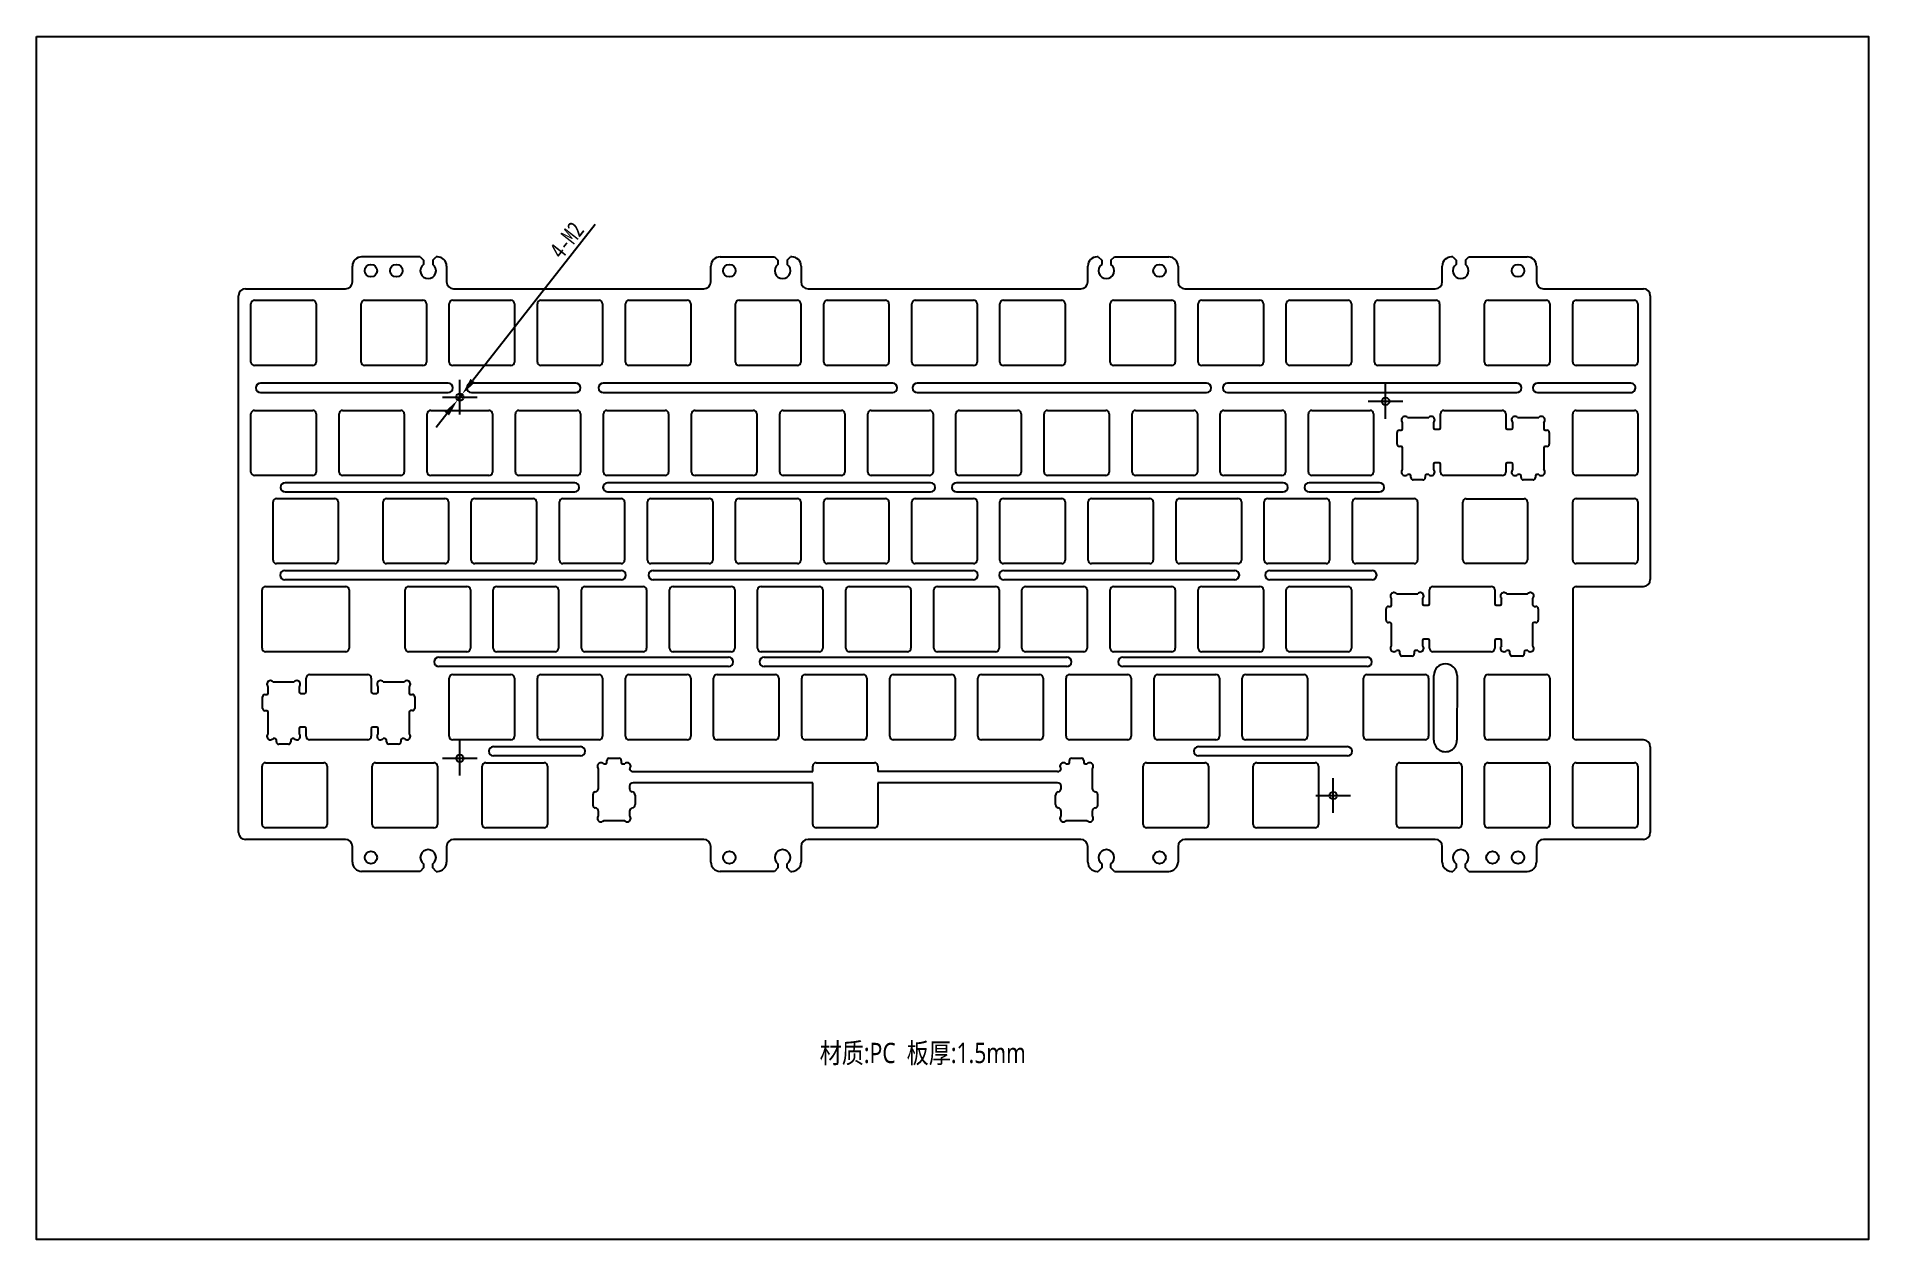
# Model space of a CAD drawing. Header units: millimetres. Extents: x 158 to 555, y 63 to 323.
import ezdxf

# ---------------------------------------------------------------- set-up
doc = ezdxf.new("R2010")
doc.units = ezdxf.units.MM
doc.header["$LTSCALE"] = 30.734
doc.header["$PDMODE"] = 3
doc.header["$PDSIZE"] = 0.3125
doc.linetypes.add('HIDDEN', pattern=[0.2, 0.1, -0.1])
doc.layers.get('0').update_dxf_attribs({"linetype": 'CONTINUOUS'})
doc.layers.get('Defpoints').update_dxf_attribs({"linetype": 'CONTINUOUS'})
doc.layers.add('DEFAULT_2', color=1, linetype='HIDDEN')
doc.styles.get("Standard").update_dxf_attribs({"font": 'txt', "width": 0.8})
doc.dimstyles.new('Annotative', dxfattribs={"dimscale": 1.5, "dimtxt": 2.5, "dimasz": 2.5, "dimexe": 1.25, "dimexo": 0.625, "dimtad": 1, "dimtxsty": 'Standard', "dimcen": 2.5, "dimazin": 2, "dimtfac": 1, "dimtmove": 0, "dimatfit": 3, "dimfxl": 1, "dimarcsym": 0})

# ---------------------------------------------------------------- blocks, each defined once
blk = doc.blocks.new('*D4')
at = {"layer": 'DEFAULT_2', "color": 0, "linetype": 'Continuous', "lineweight": -2, "transparency": 16777216}
for p, q in [((279.26, 282.24), (252.8, 248.51)), ((249.49, 244.3), (250.48, 245.56)), ((247.18, 241.35), (244.86, 238.4))]:
    blk.add_line(p, q, dxfattribs=at)
at = {"layer": 'DEFAULT_2', "color": 0, "linetype": 'Continuous', "transparency": 16777216}
for points in [[(252.3, 248.89), (253.29, 248.12), (250.48, 245.56)], [(246.69, 241.73), (247.67, 240.96), (249.49, 244.3)]]:
    blk.add_solid(points, dxfattribs=at)
at = {"layer": 'Defpoints', "color": 0, "linetype": 'Continuous', "transparency": 16777216}
for p in [(250.48, 245.56), (249.49, 244.3)]:
    blk.add_point(p, dxfattribs=at)
at = {"layer": 'DEFAULT_2', "color": 0, "linetype": 'Continuous', "transparency": 16777216, "insert": (273.07, 278.91), "char_height": 3.75, "attachment_point": 5, "rotation": 51.8863}
blk.add_mtext('4-M2', dxfattribs=at)

msp = doc.modelspace()

# ---------------------------------------------------------------- linework, layer by layer
at = {"color": 7, "linetype": 'Continuous'}
for p, q in [((226.767, 269.877), (226.767, 273.277)), ((241.392, 275.277), (228.767, 275.277)), ((241.392, 275.277), (242.142, 274.527)), ((242.142, 274.527), (242.142, 273.652)), ((244.142, 274.527), (244.892, 275.277)), ((244.142, 274.527), (244.142, 273.652)), ((245.142, 275.277), (244.892, 275.277)), ((247.142, 273.277), (247.142, 269.877)), ((304.267, 269.877), (304.267, 273.277)), ((306.267, 275.277), (318.017, 275.277)), ((318.017, 275.277), (318.767, 274.527)), ((318.767, 274.527), (318.767, 273.652)), ((320.767, 274.527), (321.517, 275.277)), ((320.767, 274.527), (320.767, 273.652)), ((321.767, 275.277), (321.517, 275.277)), ((323.767, 273.277), (323.767, 269.877)), ((385.767, 269.877), (385.767, 273.277)), ((388.017, 275.277), (387.767, 275.277)), ((388.017, 275.277), (388.767, 274.527)), ((388.767, 274.527), (388.767, 273.652)), ((390.767, 274.527), (391.517, 275.277)), ((390.767, 274.527), (390.767, 273.652)), ((391.517, 275.277), (403.267, 275.277)), ((405.267, 273.277), (405.267, 269.877)), ((462.392, 269.877), (462.392, 273.277)), ((464.642, 275.277), (464.392, 275.277)), ((464.642, 275.277), (465.392, 274.527)), ((465.392, 274.527), (465.392, 273.652)), ((467.392, 274.527), (468.142, 275.277)), ((467.392, 274.527), (467.392, 273.652)), ((468.142, 275.277), (480.767, 275.277)), ((482.767, 273.277), (482.767, 269.877)), ((202.167, 150.767), (202.167, 266.877)), ((203.667, 268.377), (225.267, 268.377)), ((205.592, 265.882), (218.191, 265.882)), ((229.404, 265.882), (242.003, 265.882)), ((248.454, 265.882), (261.053, 265.882)), ((248.642, 268.377), (302.767, 268.377)), ((267.504, 265.882), (280.103, 265.882)), ((286.554, 265.882), (299.153, 265.882)), ((310.367, 265.882), (322.966, 265.882)), ((325.267, 268.377), (384.267, 268.377)), ((329.417, 265.882), (342.016, 265.882)), ((348.467, 265.882), (361.066, 265.882)), ((367.517, 265.882), (380.116, 265.882)), ((391.329, 265.882), (403.929, 265.882)), ((406.767, 268.377), (460.892, 268.377)), ((410.379, 265.882), (422.979, 265.882)), ((429.429, 265.882), (442.029, 265.882)), ((448.479, 265.882), (461.079, 265.882)), ((472.292, 265.882), (484.891, 265.882)), ((484.267, 268.377), (505.867, 268.377)), ((491.342, 265.882), (503.942, 265.882)), ((507.367, 266.877), (507.367, 205.471)), ((204.842, 252.532), (204.842, 265.132)), ((218.941, 265.132), (218.941, 252.532)), ((228.654, 252.532), (228.654, 265.132)), ((242.753, 265.132), (242.753, 252.532)), ((247.704, 252.532), (247.704, 265.132)), ((261.803, 265.132), (261.803, 252.532)), ((266.754, 252.532), (266.754, 265.132)), ((280.853, 265.132), (280.853, 252.532)), ((285.804, 252.532), (285.804, 265.132)), ((299.903, 265.132), (299.903, 252.532)), ((309.617, 252.532), (309.617, 265.132)), ((323.716, 265.132), (323.716, 252.532)), ((328.667, 252.532), (328.667, 265.132)), ((342.766, 265.132), (342.766, 252.532)), ((347.717, 252.532), (347.717, 265.132)), ((361.816, 265.132), (361.816, 252.532)), ((366.767, 252.532), (366.767, 265.132)), ((380.866, 265.132), (380.866, 252.532)), ((390.579, 252.532), (390.579, 265.132)), ((404.679, 265.132), (404.679, 252.532)), ((409.629, 252.532), (409.629, 265.132)), ((423.729, 265.132), (423.729, 252.532)), ((428.679, 252.532), (428.679, 265.132)), ((442.779, 265.132), (442.779, 252.532)), ((447.729, 252.532), (447.729, 265.132)), ((461.829, 265.132), (461.829, 252.532)), ((471.542, 252.532), (471.542, 265.132)), ((485.641, 265.132), (485.641, 252.532)), ((490.592, 252.532), (490.592, 265.132)), ((504.692, 265.132), (504.692, 252.532)), ((218.191, 251.782), (205.592, 251.782)), ((242.003, 251.782), (229.404, 251.782)), ((261.053, 251.782), (248.454, 251.782)), ((280.103, 251.782), (267.504, 251.782)), ((299.153, 251.782), (286.554, 251.782)), ((322.966, 251.782), (310.367, 251.782)), ((342.016, 251.782), (329.417, 251.782)), ((361.066, 251.782), (348.467, 251.782)), ((380.116, 251.782), (367.517, 251.782)), ((403.929, 251.782), (391.329, 251.782)), ((422.979, 251.782), (410.379, 251.782)), ((442.029, 251.782), (429.429, 251.782)), ((461.079, 251.782), (448.479, 251.782)), ((484.891, 251.782), (472.292, 251.782)), ((503.942, 251.782), (491.342, 251.782)), ((247.487, 247.927), (206.892, 247.927)), ((206.892, 245.927), (247.487, 245.927)), ((275.071, 247.927), (252.487, 247.927)), ((252.487, 245.927), (275.071, 245.927)), ((343.571, 247.927), (280.984, 247.927)), ((280.984, 245.927), (343.571, 245.927)), ((411.453, 247.927), (348.867, 247.927)), ((348.867, 245.927), (411.453, 245.927)), ((478.514, 247.927), (415.928, 247.927)), ((415.928, 245.927), (478.514, 245.927)), ((482.985, 245.927), (503.135, 245.93)), ((503.178, 247.927), (482.989, 247.927)), ((205.592, 242.071), (218.191, 242.071)), ((224.642, 242.071), (237.241, 242.071)), ((243.692, 242.071), (256.291, 242.071)), ((262.742, 242.071), (275.341, 242.071)), ((281.792, 242.071), (294.391, 242.071)), ((300.842, 242.071), (313.441, 242.071)), ((319.892, 242.071), (332.491, 242.071)), ((338.942, 242.071), (351.541, 242.071)), ((357.992, 242.071), (370.591, 242.071)), ((377.042, 242.071), (389.641, 242.071)), ((396.092, 242.071), (408.691, 242.071)), ((415.142, 242.071), (427.741, 242.071)), ((434.192, 242.071), (446.791, 242.071)), ((462.766, 242.071), (475.366, 242.071)), ((491.342, 242.071), (503.941, 242.071)), ((204.842, 228.72), (204.842, 241.321)), ((218.941, 241.321), (218.941, 228.72)), ((223.892, 228.72), (223.892, 241.321)), ((237.991, 241.321), (237.991, 228.72)), ((242.942, 228.72), (242.942, 241.321)), ((257.041, 241.321), (257.041, 228.72)), ((261.992, 228.72), (261.992, 241.321)), ((276.091, 241.321), (276.091, 228.72)), ((281.042, 228.72), (281.042, 241.321)), ((295.141, 241.321), (295.141, 228.72)), ((300.092, 228.72), (300.092, 241.321)), ((314.191, 241.321), (314.191, 228.72)), ((319.142, 228.72), (319.142, 241.321)), ((333.241, 241.321), (333.241, 228.72)), ((338.192, 228.72), (338.192, 241.321)), ((352.291, 241.321), (352.291, 228.72)), ((357.242, 228.72), (357.242, 241.321)), ((371.341, 241.321), (371.341, 228.72)), ((376.292, 228.72), (376.292, 241.321)), ((390.391, 241.321), (390.391, 228.72)), ((395.342, 228.72), (395.342, 241.321)), ((409.441, 241.321), (409.441, 228.72)), ((414.392, 228.72), (414.392, 241.321)), ((428.491, 241.321), (428.491, 228.72)), ((433.442, 228.72), (433.442, 241.321)), ((447.541, 241.321), (447.541, 228.72)), ((453.116, 237.769), (453.516, 237.769)), ((453.816, 238.069), (453.816, 239.46)), ((454.969, 240.519), (459.364, 240.519)), ((460.516, 239.46), (460.516, 238.321)), ((460.816, 238.021), (461.716, 238.021)), ((462.016, 238.321), (462.016, 241.321)), ((476.116, 241.321), (476.116, 238.321)), ((476.416, 238.021), (477.316, 238.021)), ((477.616, 238.321), (477.616, 239.46)), ((478.769, 240.525), (483.164, 240.525)), ((484.316, 239.46), (484.316, 238.075)), ((484.616, 237.775), (485.016, 237.775)), ((490.592, 228.72), (490.592, 241.321)), ((504.691, 241.321), (504.691, 228.72)), ((452.616, 234.769), (452.616, 237.269)), ((453.516, 234.269), (453.116, 234.269)), ((453.816, 229.278), (453.816, 233.969)), ((484.316, 233.975), (484.316, 229.278)), ((485.016, 234.275), (484.616, 234.275)), ((485.516, 237.275), (485.516, 234.775)), ((460.516, 230.421), (460.516, 229.278)), ((461.716, 230.721), (460.816, 230.721)), ((462.016, 228.721), (462.016, 230.421)), ((476.116, 230.421), (476.116, 228.721)), ((477.316, 230.721), (476.416, 230.721)), ((477.616, 229.278), (477.616, 230.421)), ((218.191, 227.97), (205.592, 227.97)), ((274.819, 226.419), (212.233, 226.419)), ((237.241, 227.97), (224.642, 227.97)), ((256.291, 227.97), (243.692, 227.97)), ((275.341, 227.97), (262.742, 227.97)), ((294.391, 227.97), (281.792, 227.97)), ((351.775, 226.419), (281.941, 226.419)), ((313.441, 227.97), (300.842, 227.97)), ((332.491, 227.97), (319.892, 227.97)), ((351.541, 227.97), (338.942, 227.97)), ((427.986, 226.419), (357.373, 226.419)), ((370.591, 227.97), (357.992, 227.97)), ((389.641, 227.97), (377.042, 227.97)), ((408.691, 227.97), (396.092, 227.97)), ((427.741, 227.97), (415.142, 227.97)), ((448.805, 226.419), (433.6, 226.419)), ((446.791, 227.97), (434.192, 227.97)), ((455.316, 228.219), (454.969, 228.219)), ((455.616, 227.519), (455.616, 227.919)), ((458.216, 227.019), (456.116, 227.019)), ((458.716, 227.919), (458.716, 227.519)), ((459.364, 228.219), (459.016, 228.219)), ((475.366, 227.971), (462.766, 227.971)), ((479.116, 228.225), (478.769, 228.225)), ((479.416, 227.525), (479.416, 227.925)), ((482.016, 227.025), (479.916, 227.025)), ((482.516, 227.925), (482.516, 227.525)), ((483.164, 228.225), (482.816, 228.225)), ((503.941, 227.97), (491.342, 227.97)), ((209.604, 209.67), (209.604, 222.271)), ((210.354, 223.021), (222.954, 223.021)), ((212.233, 224.419), (274.819, 224.419)), ((223.704, 222.271), (223.704, 209.67)), ((233.417, 209.67), (233.417, 222.271)), ((234.167, 223.021), (246.766, 223.021)), ((247.516, 222.271), (247.516, 209.67)), ((252.467, 209.67), (252.467, 222.271)), ((253.217, 223.021), (265.816, 223.021)), ((266.566, 222.271), (266.566, 209.67)), ((271.517, 209.67), (271.517, 222.271)), ((272.267, 223.021), (284.866, 223.021)), ((281.941, 224.419), (351.775, 224.419)), ((285.616, 222.271), (285.616, 209.67)), ((290.567, 209.67), (290.567, 222.271)), ((291.317, 223.021), (303.916, 223.021)), ((304.666, 222.271), (304.666, 209.67)), ((309.617, 209.67), (309.617, 222.271)), ((310.367, 223.021), (322.966, 223.021)), ((323.716, 222.271), (323.716, 209.67)), ((328.667, 209.67), (328.667, 222.271)), ((329.417, 223.021), (342.016, 223.021)), ((342.766, 222.271), (342.766, 209.67)), ((347.717, 209.67), (347.717, 222.271)), ((348.467, 223.021), (361.066, 223.021)), ((357.373, 224.419), (427.986, 224.419)), ((361.816, 222.271), (361.816, 209.67)), ((366.767, 209.67), (366.767, 222.271)), ((367.517, 223.021), (380.116, 223.021)), ((380.866, 222.271), (380.866, 209.67)), ((385.817, 209.67), (385.817, 222.271)), ((386.567, 223.021), (399.166, 223.021)), ((399.916, 222.271), (399.916, 209.67)), ((404.867, 209.67), (404.867, 222.271)), ((405.617, 223.021), (418.216, 223.021)), ((418.966, 222.271), (418.966, 209.67)), ((423.917, 209.67), (423.917, 222.271)), ((424.667, 223.021), (437.266, 223.021)), ((433.6, 224.419), (448.805, 224.419)), ((438.016, 222.271), (438.016, 209.67)), ((442.967, 209.67), (442.967, 222.271)), ((443.717, 223.021), (456.316, 223.021)), ((457.066, 222.271), (457.066, 209.67)), ((466.829, 209.72), (466.829, 222.221)), ((467.579, 222.971), (480.079, 222.971)), ((480.829, 222.221), (480.829, 209.72)), ((490.592, 209.67), (490.592, 222.271)), ((491.342, 223.021), (503.941, 223.021)), ((504.691, 222.271), (504.691, 209.67)), ((222.954, 208.92), (210.354, 208.92)), ((212.128, 207.436), (284.886, 207.436)), ((246.766, 208.92), (234.167, 208.92)), ((265.816, 208.92), (253.217, 208.92)), ((284.866, 208.92), (272.267, 208.92)), ((303.916, 208.92), (291.317, 208.92)), ((291.798, 207.436), (361.009, 207.436)), ((322.966, 208.92), (310.367, 208.92)), ((342.016, 208.92), (329.417, 208.92)), ((361.066, 208.92), (348.467, 208.92)), ((380.116, 208.92), (367.517, 208.92)), ((367.573, 207.436), (417.519, 207.436)), ((399.166, 208.92), (386.567, 208.92)), ((418.216, 208.92), (405.617, 208.92)), ((437.266, 208.92), (424.667, 208.92)), ((425.099, 207.436), (447.214, 207.436)), ((456.316, 208.92), (443.717, 208.92)), ((480.079, 208.97), (467.579, 208.97)), ((503.941, 208.92), (491.342, 208.92)), ((207.223, 190.62), (207.223, 203.221)), ((207.973, 203.971), (225.335, 203.971)), ((284.886, 205.436), (212.128, 205.436)), ((226.085, 203.221), (226.085, 190.62)), ((238.179, 190.62), (238.179, 203.221)), ((238.929, 203.971), (251.528, 203.971)), ((252.278, 203.221), (252.278, 190.62)), ((257.229, 190.62), (257.229, 203.221)), ((257.979, 203.971), (270.578, 203.971)), ((271.328, 203.221), (271.328, 190.62)), ((276.279, 190.62), (276.279, 203.221)), ((277.029, 203.971), (289.628, 203.971)), ((290.378, 203.221), (290.378, 190.62)), ((361.009, 205.436), (291.798, 205.436)), ((295.329, 190.62), (295.329, 203.221)), ((296.079, 203.971), (308.678, 203.971)), ((309.428, 203.221), (309.428, 190.62)), ((314.379, 190.62), (314.379, 203.221)), ((315.129, 203.971), (327.728, 203.971)), ((328.478, 203.221), (328.478, 190.62)), ((333.429, 190.62), (333.429, 203.221)), ((334.179, 203.971), (346.778, 203.971)), ((347.528, 203.221), (347.528, 190.62)), ((352.479, 190.62), (352.479, 203.221)), ((353.229, 203.971), (365.828, 203.971)), ((366.578, 203.221), (366.578, 190.62)), ((417.519, 205.436), (367.573, 205.436)), ((371.529, 190.62), (371.529, 203.221)), ((372.279, 203.971), (384.878, 203.971)), ((385.628, 203.221), (385.628, 190.62)), ((390.579, 190.62), (390.579, 203.221)), ((391.329, 203.971), (403.928, 203.971)), ((404.678, 203.221), (404.678, 190.62)), ((409.629, 190.62), (409.629, 203.221)), ((410.379, 203.971), (422.978, 203.971)), ((423.728, 203.221), (423.728, 190.62)), ((447.214, 205.436), (425.099, 205.436)), ((428.679, 190.62), (428.679, 203.221)), ((429.429, 203.971), (442.028, 203.971)), ((442.778, 203.221), (442.778, 190.62)), ((452.586, 202.419), (456.981, 202.419)), ((459.633, 200.221), (459.633, 203.221)), ((460.383, 203.971), (472.983, 203.971)), ((473.733, 203.221), (473.733, 200.221)), ((476.386, 202.425), (480.781, 202.425)), ((490.592, 203.221), (490.592, 171.57)), ((491.342, 203.971), (505.867, 203.971)), ((450.233, 196.669), (450.233, 199.169)), ((450.733, 199.669), (451.133, 199.669)), ((451.433, 199.969), (451.433, 201.36)), ((458.133, 201.36), (458.133, 200.221)), ((458.433, 199.921), (459.333, 199.921)), ((474.033, 199.921), (474.933, 199.921)), ((475.233, 200.221), (475.233, 201.36)), ((481.933, 201.36), (481.933, 199.975)), ((482.233, 199.675), (482.633, 199.675)), ((483.133, 199.175), (483.133, 196.675)), ((451.133, 196.169), (450.733, 196.169)), ((451.433, 191.178), (451.433, 195.869)), ((481.933, 195.875), (481.933, 191.178)), ((482.633, 196.175), (482.233, 196.175)), ((452.933, 190.119), (452.586, 190.119)), ((456.981, 190.119), (456.633, 190.119)), ((458.133, 192.321), (458.133, 191.178)), ((459.333, 192.621), (458.433, 192.621)), ((459.633, 190.621), (459.633, 192.321)), ((473.733, 192.321), (473.733, 190.621)), ((474.933, 192.621), (474.033, 192.621)), ((475.233, 191.178), (475.233, 192.321)), ((476.733, 190.125), (476.386, 190.125)), ((480.781, 190.125), (480.433, 190.125)), ((225.335, 189.87), (207.973, 189.87)), ((251.528, 189.87), (238.929, 189.87)), ((245.467, 188.669), (308.084, 188.669)), ((308.084, 186.669), (245.467, 186.669)), ((270.578, 189.87), (257.979, 189.87)), ((289.628, 189.87), (277.029, 189.87)), ((308.678, 189.87), (296.079, 189.87)), ((327.728, 189.87), (315.129, 189.87)), ((315.762, 188.669), (381.215, 188.669)), ((381.215, 186.669), (315.762, 186.669)), ((346.778, 189.87), (334.179, 189.87)), ((365.828, 189.87), (353.229, 189.87)), ((384.878, 189.87), (372.279, 189.87)), ((403.928, 189.87), (391.329, 189.87)), ((393.295, 188.669), (446.16, 188.669)), ((446.16, 186.669), (393.295, 186.669)), ((422.978, 189.87), (410.379, 189.87)), ((442.028, 189.87), (429.429, 189.87)), ((453.233, 189.419), (453.233, 189.819)), ((455.833, 188.919), (453.733, 188.919)), ((456.333, 189.819), (456.333, 189.419)), ((472.983, 189.871), (460.383, 189.871)), ((477.033, 189.425), (477.033, 189.825)), ((479.633, 188.925), (477.533, 188.925)), ((480.133, 189.825), (480.133, 189.425)), ((208.547, 180.919), (208.547, 182.31)), ((209.7, 183.369), (214.095, 183.369)), ((215.247, 182.31), (215.247, 181.17)), ((216.747, 181.17), (216.747, 184.17)), ((217.497, 184.92), (230.097, 184.92)), ((230.847, 184.17), (230.847, 181.17)), ((232.347, 181.17), (232.347, 182.31)), ((233.5, 183.375), (237.895, 183.375)), ((239.047, 182.31), (239.047, 180.925)), ((247.704, 171.57), (247.704, 184.171)), ((248.454, 184.921), (261.053, 184.921)), ((261.803, 184.171), (261.803, 171.57)), ((266.754, 171.57), (266.754, 184.171)), ((267.504, 184.921), (280.103, 184.921)), ((280.853, 184.171), (280.853, 171.57)), ((285.804, 171.57), (285.804, 184.171)), ((286.554, 184.921), (299.153, 184.921)), ((299.903, 184.171), (299.903, 171.57)), ((304.854, 171.57), (304.854, 184.171)), ((305.604, 184.921), (318.203, 184.921)), ((318.953, 184.171), (318.953, 171.57)), ((323.904, 171.57), (323.904, 184.171)), ((324.654, 184.921), (337.253, 184.921)), ((338.003, 184.171), (338.003, 171.57)), ((342.954, 171.57), (342.954, 184.171)), ((343.704, 184.921), (356.303, 184.921)), ((357.053, 184.171), (357.053, 171.57)), ((362.004, 171.57), (362.004, 184.171)), ((362.754, 184.921), (375.353, 184.921)), ((376.103, 184.171), (376.103, 171.57)), ((381.054, 171.57), (381.054, 184.171)), ((381.804, 184.921), (394.403, 184.921)), ((395.153, 184.171), (395.153, 171.57)), ((400.104, 171.57), (400.104, 184.171)), ((400.854, 184.921), (413.453, 184.921)), ((414.203, 184.171), (414.203, 171.57)), ((419.154, 171.57), (419.154, 184.171)), ((419.904, 184.921), (432.503, 184.921)), ((433.253, 184.171), (433.253, 171.57)), ((445.348, 171.57), (445.348, 184.171)), ((446.098, 184.921), (458.697, 184.921)), ((459.447, 184.171), (459.447, 171.57)), ((460.577, 170.736), (460.58, 184.736)), ((465.58, 184.736), (465.577, 170.736)), ((471.542, 171.57), (471.542, 184.171)), ((472.292, 184.921), (484.891, 184.921)), ((485.641, 184.171), (485.641, 171.57)), ((207.347, 177.619), (207.347, 180.119)), ((207.847, 180.619), (208.247, 180.619)), ((215.547, 180.87), (216.447, 180.87)), ((231.147, 180.87), (232.047, 180.87)), ((239.347, 180.625), (239.747, 180.625)), ((240.247, 180.125), (240.247, 177.625)), ((208.247, 177.119), (207.847, 177.119)), ((208.547, 172.128), (208.547, 176.819)), ((239.047, 176.825), (239.047, 172.128)), ((239.747, 177.125), (239.347, 177.125)), ((210.047, 171.069), (209.7, 171.069)), ((210.347, 170.369), (210.347, 170.769)), ((213.447, 170.769), (213.447, 170.369)), ((214.095, 171.069), (213.747, 171.069)), ((215.247, 173.27), (215.247, 172.128)), ((216.447, 173.57), (215.547, 173.57)), ((216.747, 171.57), (216.747, 173.27)), ((230.097, 170.82), (217.497, 170.82)), ((230.847, 173.27), (230.847, 171.57)), ((232.047, 173.57), (231.147, 173.57)), ((232.347, 172.128), (232.347, 173.27)), ((233.847, 171.075), (233.5, 171.075)), ((234.147, 170.375), (234.147, 170.775)), ((237.247, 170.775), (237.247, 170.375)), ((237.895, 171.075), (237.547, 171.075)), ((261.053, 170.82), (248.454, 170.82)), ((280.103, 170.82), (267.504, 170.82)), ((299.153, 170.82), (286.554, 170.82)), ((318.203, 170.82), (305.604, 170.82)), ((337.253, 170.82), (324.654, 170.82)), ((356.303, 170.82), (343.704, 170.82)), ((375.353, 170.82), (362.754, 170.82)), ((394.403, 170.82), (381.804, 170.82)), ((413.453, 170.82), (400.854, 170.82)), ((432.503, 170.82), (419.904, 170.82)), ((458.697, 170.82), (446.098, 170.82)), ((484.891, 170.82), (472.292, 170.82)), ((505.867, 170.82), (491.342, 170.82)), ((212.947, 169.869), (210.847, 169.869)), ((236.747, 169.875), (234.647, 169.875)), ((257.237, 169.335), (276.089, 169.335)), ((276.089, 167.335), (257.237, 167.335)), ((282.283, 166.821), (284.383, 166.821)), ((382.283, 166.821), (384.383, 166.821)), ((409.675, 169.335), (441.901, 169.335)), ((441.901, 167.335), (409.675, 167.335)), ((507.367, 169.32), (507.367, 150.767)), ((207.223, 152.52), (207.223, 165.121)), ((207.973, 165.871), (220.572, 165.871)), ((221.322, 165.121), (221.322, 152.52)), ((231.034, 152.52), (231.034, 165.121)), ((231.784, 165.871), (244.385, 165.871)), ((245.135, 165.121), (245.135, 152.52)), ((254.848, 152.52), (254.848, 165.121)), ((255.598, 165.871), (268.197, 165.871)), ((268.947, 165.121), (268.947, 152.52)), ((279.983, 160.32), (279.983, 164.562)), ((281.136, 165.621), (281.483, 165.621)), ((281.783, 165.921), (281.783, 166.321)), ((284.883, 166.321), (284.883, 165.921)), ((285.183, 165.621), (285.531, 165.621)), ((287.433, 163.935), (326.283, 163.935)), ((326.283, 163.935), (326.283, 165.121)), ((327.033, 165.871), (339.633, 165.871)), ((340.383, 165.121), (340.383, 163.935)), ((379.233, 163.935), (340.383, 163.935)), ((381.136, 165.621), (381.483, 165.621)), ((381.783, 165.921), (381.783, 166.321)), ((384.883, 166.321), (384.883, 165.921)), ((385.183, 165.621), (385.531, 165.621)), ((386.683, 164.562), (386.683, 160.32)), ((397.723, 152.52), (397.723, 165.121)), ((398.473, 165.871), (411.072, 165.871)), ((411.822, 165.121), (411.822, 152.52)), ((421.534, 152.52), (421.534, 165.121)), ((422.284, 165.871), (434.885, 165.871)), ((435.635, 165.121), (435.635, 152.52)), ((452.492, 152.52), (452.492, 165.121)), ((453.242, 165.871), (465.841, 165.871)), ((466.591, 165.121), (466.591, 152.52)), ((471.542, 152.52), (471.542, 165.121)), ((472.292, 165.871), (484.891, 165.871)), ((485.641, 165.121), (485.641, 152.52)), ((490.592, 152.52), (490.592, 165.121)), ((491.342, 165.871), (503.941, 165.871)), ((504.691, 165.121), (504.691, 152.52)), ((278.783, 156.571), (278.783, 159.071)), ((286.683, 160.775), (286.683, 160.29)), ((326.283, 161.524), (287.433, 161.525)), ((287.883, 158.821), (287.883, 156.821)), ((326.283, 152.521), (326.283, 161.524)), ((379.233, 161.524), (340.383, 161.524)), ((340.383, 161.524), (340.383, 152.521)), ((378.783, 156.821), (378.783, 158.821)), ((379.983, 160.29), (379.983, 160.774)), ((387.883, 159.071), (387.883, 156.571)), ((279.983, 154.38), (279.983, 155.322)), ((286.683, 155.351), (286.683, 154.38)), ((379.983, 154.38), (379.983, 155.351)), ((386.683, 155.322), (386.683, 154.38)), ((220.572, 151.77), (207.973, 151.77)), ((244.385, 151.77), (231.784, 151.77)), ((268.197, 151.77), (255.598, 151.77)), ((285.531, 153.321), (281.136, 153.321)), ((339.633, 151.771), (327.033, 151.771)), ((385.531, 153.321), (381.136, 153.321)), ((411.072, 151.77), (398.473, 151.77)), ((434.885, 151.77), (422.284, 151.77)), ((465.841, 151.77), (453.242, 151.77)), ((484.891, 151.77), (472.292, 151.77)), ((503.941, 151.77), (491.342, 151.77)), ((225.267, 149.267), (203.667, 149.267)), ((226.767, 144.367), (226.767, 147.767)), ((247.142, 147.767), (247.142, 144.367)), ((302.767, 149.267), (248.642, 149.267)), ((304.267, 144.367), (304.267, 147.767)), ((323.767, 147.767), (323.767, 144.367)), ((384.267, 149.267), (325.267, 149.267)), ((385.767, 144.367), (385.767, 147.767)), ((405.267, 147.767), (405.267, 144.367)), ((460.892, 149.267), (406.767, 149.267)), ((462.392, 144.367), (462.392, 147.767)), ((482.767, 147.767), (482.767, 144.367)), ((505.867, 149.267), (484.267, 149.267)), ((242.142, 143.117), (241.392, 142.367)), ((242.142, 143.993), (242.142, 143.117)), ((244.142, 143.117), (244.142, 143.993)), ((244.892, 142.367), (244.142, 143.117)), ((318.767, 143.117), (318.017, 142.367)), ((318.767, 143.993), (318.767, 143.117)), ((320.767, 143.117), (320.767, 143.993)), ((321.517, 142.367), (320.767, 143.117)), ((388.767, 143.117), (388.017, 142.367)), ((388.767, 143.993), (388.767, 143.117)), ((390.767, 143.117), (390.767, 143.993)), ((391.517, 142.367), (390.767, 143.117)), ((465.392, 143.117), (464.642, 142.367)), ((465.392, 143.993), (465.392, 143.117)), ((467.392, 143.117), (467.392, 143.993)), ((468.142, 142.367), (467.392, 143.117)), ((241.392, 142.367), (228.767, 142.367)), ((244.892, 142.367), (245.142, 142.367)), ((318.017, 142.367), (306.267, 142.367)), ((321.517, 142.367), (321.767, 142.367)), ((387.767, 142.367), (388.017, 142.367)), ((391.517, 142.367), (403.267, 142.367)), ((464.392, 142.367), (464.642, 142.367)), ((468.142, 142.367), (480.767, 142.367))]:
    msp.add_line(p, q, dxfattribs=at)
msp.add_lwpolyline([(158.497, 322.91), (554.514, 322.91), (554.514, 62.766), (158.497, 62.766)], close=True)
for centre, radius in [((230.767, 272.277), 1.35), ((236.267, 272.277), 1.35), ((308.267, 272.277), 1.35), ((401.267, 272.277), 1.35), ((478.767, 272.277), 1.35), ((249.987, 244.927), 0.8), ((450.141, 244.027), 0.8), ((249.987, 166.822), 0.8), ((438.82, 158.792), 0.8), ((230.767, 145.367), 1.35), ((308.267, 145.367), 1.35), ((401.267, 145.367), 1.35), ((473.267, 145.367), 1.35), ((478.767, 145.367), 1.35)]:
    msp.add_circle(centre, radius, dxfattribs=at)
for centre, radius, start, end in [((228.767, 273.277), 2, 90, 180), ((243.142, 272.277), 1.7, 126.03188, 53.96812), ((245.142, 273.277), 2, 0, 90), ((306.267, 273.277), 2, 90, 180), ((319.767, 272.277), 1.7, 126.03188, 53.96812), ((321.767, 273.277), 2, 0, 90), ((387.767, 273.277), 2, 90, 180), ((389.767, 272.277), 1.7, 126.03188, 53.96812), ((403.267, 273.277), 2, 0, 90), ((464.392, 273.277), 2, 90, 180), ((466.392, 272.277), 1.7, 126.03188, 53.96812), ((480.767, 273.277), 2, 0, 90), ((225.267, 269.877), 1.5, 270, 360), ((248.642, 269.877), 1.5, 180, 270), ((302.767, 269.877), 1.5, 270, 360), ((325.267, 269.877), 1.5, 180, 270), ((384.267, 269.877), 1.5, 270, 360), ((406.767, 269.877), 1.5, 180, 270), ((460.892, 269.877), 1.5, 270, 360), ((484.267, 269.877), 1.5, 180, 270), ((203.667, 266.877), 1.5, 90, 180), ((205.592, 265.132), 0.75, 90, 180), ((218.191, 265.132), 0.75, 0, 90), ((229.404, 265.132), 0.75, 90, 180), ((242.003, 265.132), 0.75, 0, 90), ((248.454, 265.132), 0.75, 90, 180), ((261.053, 265.132), 0.75, 0, 90), ((267.504, 265.132), 0.75, 90, 180), ((280.103, 265.132), 0.75, 0, 90), ((286.554, 265.132), 0.75, 90, 180), ((299.153, 265.132), 0.75, 0, 90), ((310.367, 265.132), 0.75, 90, 180), ((322.966, 265.132), 0.75, 0, 90), ((329.417, 265.132), 0.75, 90, 180), ((342.016, 265.132), 0.75, 0, 90), ((348.467, 265.132), 0.75, 90, 180), ((361.066, 265.132), 0.75, 0, 90), ((367.517, 265.132), 0.75, 90, 180), ((380.116, 265.132), 0.75, 0, 90), ((391.329, 265.132), 0.75, 90, 180), ((403.929, 265.132), 0.75, 0, 90), ((410.379, 265.132), 0.75, 90, 180), ((422.979, 265.132), 0.75, 0, 90), ((429.429, 265.132), 0.75, 90, 180), ((442.029, 265.132), 0.75, 0, 90), ((448.479, 265.132), 0.75, 90, 180), ((461.079, 265.132), 0.75, 0, 90), ((472.292, 265.132), 0.75, 90, 180), ((484.891, 265.132), 0.75, 0, 90), ((491.342, 265.132), 0.75, 90, 180), ((503.942, 265.132), 0.75, 0, 90), ((505.867, 266.877), 1.5, 0, 90), ((205.592, 252.532), 0.75, 180, 270), ((218.191, 252.532), 0.75, 270, 360), ((229.404, 252.532), 0.75, 180, 270), ((242.003, 252.532), 0.75, 270, 360), ((248.454, 252.532), 0.75, 180, 270), ((261.053, 252.532), 0.75, 270, 360), ((267.504, 252.532), 0.75, 180, 270), ((280.103, 252.532), 0.75, 270, 360), ((286.554, 252.532), 0.75, 180, 270), ((299.153, 252.532), 0.75, 270, 360), ((310.367, 252.532), 0.75, 180, 270), ((322.966, 252.532), 0.75, 270, 360), ((329.417, 252.532), 0.75, 180, 270), ((342.016, 252.532), 0.75, 270, 360), ((348.467, 252.532), 0.75, 180, 270), ((361.066, 252.532), 0.75, 270, 360), ((367.517, 252.532), 0.75, 180, 270), ((380.116, 252.532), 0.75, 270, 360), ((391.329, 252.532), 0.75, 180, 270), ((403.929, 252.532), 0.75, 270, 360), ((410.379, 252.532), 0.75, 180, 270), ((422.979, 252.532), 0.75, 270, 360), ((429.429, 252.532), 0.75, 180, 270), ((442.029, 252.532), 0.75, 270, 360), ((448.479, 252.532), 0.75, 180, 270), ((461.079, 252.532), 0.75, 270, 360), ((472.292, 252.532), 0.75, 180, 270), ((484.891, 252.532), 0.75, 270, 360), ((491.342, 252.532), 0.75, 180, 270), ((503.942, 252.532), 0.75, 270, 360), ((206.892, 246.927), 1, 90, 270), ((247.487, 246.927), 1, 270, 90), ((252.487, 246.927), 1, 90, 270), ((275.071, 246.927), 1, 270, 90), ((280.984, 246.927), 1, 90, 270), ((343.571, 246.927), 1, 270, 90), ((348.867, 246.927), 1, 90, 270), ((411.453, 246.927), 1, 270, 90), ((415.928, 246.927), 1, 90, 270), ((478.514, 246.927), 1, 270, 90), ((482.989, 246.927), 1, 89.99046, 269.78751), ((503.169, 246.929), 0.998, 268.07427, 89.48402), ((205.592, 241.321), 0.75, 90, 180), ((218.191, 241.321), 0.75, 0, 90), ((224.642, 241.321), 0.75, 90, 180), ((237.241, 241.321), 0.75, 0, 90), ((243.692, 241.321), 0.75, 90, 180), ((256.291, 241.321), 0.75, 0, 90), ((262.742, 241.321), 0.75, 90, 180), ((275.341, 241.321), 0.75, 0, 90), ((281.792, 241.321), 0.75, 90, 180), ((294.391, 241.321), 0.75, 0, 90), ((300.842, 241.321), 0.75, 90, 180), ((313.441, 241.321), 0.75, 0, 90), ((319.892, 241.321), 0.75, 90, 180), ((332.491, 241.321), 0.75, 0, 90), ((338.942, 241.321), 0.75, 90, 180), ((351.541, 241.321), 0.75, 0, 90), ((357.992, 241.321), 0.75, 90, 180), ((370.591, 241.321), 0.75, 0, 90), ((377.042, 241.321), 0.75, 90, 180), ((389.641, 241.321), 0.75, 0, 90), ((396.092, 241.321), 0.75, 90, 180), ((408.691, 241.321), 0.75, 0, 90), ((415.142, 241.321), 0.75, 90, 180), ((427.741, 241.321), 0.75, 0, 90), ((434.192, 241.321), 0.75, 90, 180), ((446.791, 241.321), 0.75, 0, 90), ((462.766, 241.321), 0.75, 90, 180), ((475.366, 241.321), 0.75, 0, 90), ((491.342, 241.321), 0.75, 90, 180), ((503.941, 241.321), 0.75, 0, 90), ((453.116, 237.269), 0.5, 90, 180), ((453.516, 238.069), 0.3, 270, 360), ((454.316, 240.019), 0.75, 42.31866, 228.18969), ((454.97, 241.519), 1, 264.30252, 269.88301), ((459.363, 241.519), 1, 270.05885, 275.69748), ((460.016, 240.019), 0.75, 311.81031, 137.68134), ((460.816, 238.321), 0.3, 180, 270), ((461.716, 238.321), 0.3, 270, 360), ((476.416, 238.321), 0.3, 180, 270), ((477.316, 238.321), 0.3, 270, 360), ((478.116, 240.019), 0.75, 42.98504, 228.18969), ((478.77, 241.525), 1, 263.96212, 269.88265), ((483.163, 241.525), 1, 270.05885, 276.03788), ((483.816, 240.019), 0.75, 311.81031, 137.01496), ((484.616, 238.075), 0.3, 180, 270), ((485.016, 237.275), 0.5, 0, 90), ((453.116, 234.769), 0.5, 180, 270), ((453.516, 233.969), 0.3, 0, 90), ((484.616, 233.975), 0.3, 90, 180), ((485.016, 234.775), 0.5, 270, 360), ((460.816, 230.421), 0.3, 90, 180), ((461.716, 230.421), 0.3, 0, 90), ((476.416, 230.421), 0.3, 90, 180), ((477.316, 230.421), 0.3, 0, 90), ((205.592, 228.72), 0.75, 180, 270), ((212.233, 225.419), 1, 90, 270), ((218.191, 228.72), 0.75, 270, 360), ((224.642, 228.72), 0.75, 180, 270), ((237.241, 228.72), 0.75, 270, 360), ((243.692, 228.72), 0.75, 180, 270), ((256.291, 228.72), 0.75, 270, 360), ((262.742, 228.72), 0.75, 180, 270), ((274.819, 225.419), 1, 270, 90), ((275.341, 228.72), 0.75, 270, 360), ((281.941, 225.419), 1, 90, 270), ((281.792, 228.72), 0.75, 180, 270), ((294.391, 228.72), 0.75, 270, 360), ((300.842, 228.72), 0.75, 180, 270), ((313.441, 228.72), 0.75, 270, 360), ((319.892, 228.72), 0.75, 180, 270), ((332.491, 228.72), 0.75, 270, 360), ((338.942, 228.72), 0.75, 180, 270), ((351.541, 228.72), 0.75, 270, 360), ((351.775, 225.419), 1, 270, 90), ((357.373, 225.419), 1, 90, 270), ((357.992, 228.72), 0.75, 180, 270), ((370.591, 228.72), 0.75, 270, 360), ((377.042, 228.72), 0.75, 180, 270), ((389.641, 228.72), 0.75, 270, 360), ((396.092, 228.72), 0.75, 180, 270), ((408.691, 228.72), 0.75, 270, 360), ((415.142, 228.72), 0.75, 180, 270), ((427.741, 228.72), 0.75, 270, 360), ((427.986, 225.419), 1, 270, 90), ((433.6, 225.419), 1, 90, 270), ((434.192, 228.72), 0.75, 180, 270), ((446.791, 228.72), 0.75, 270, 360), ((448.805, 225.419), 1, 270, 90), ((454.316, 228.719), 0.75, 131.81031, 317.68134), ((454.97, 227.219), 1, 90.05885, 95.69748), ((455.316, 227.919), 0.3, 0, 90), ((456.116, 227.519), 0.5, 180, 270), ((458.216, 227.519), 0.5, 270, 360), ((459.016, 227.919), 0.3, 90, 180), ((459.363, 227.219), 1, 84.30252, 89.88301), ((460.016, 228.719), 0.75, 222.31866, 48.18969), ((462.766, 228.721), 0.75, 180, 270), ((475.366, 228.721), 0.75, 270, 360), ((478.116, 228.719), 0.75, 131.81031, 318.33535), ((478.77, 227.225), 1, 90.05885, 95.36778), ((479.116, 227.925), 0.3, 0, 90), ((479.916, 227.525), 0.5, 180, 270), ((482.016, 227.525), 0.5, 270, 360), ((482.816, 227.925), 0.3, 90, 180), ((483.163, 227.225), 1, 84.63222, 89.8834), ((483.816, 228.719), 0.75, 221.66465, 48.18969), ((491.342, 228.72), 0.75, 180, 270), ((503.941, 228.72), 0.75, 270, 360), ((210.354, 222.271), 0.75, 90, 180), ((222.954, 222.271), 0.75, 0, 90), ((234.167, 222.271), 0.75, 90, 180), ((246.766, 222.271), 0.75, 0, 90), ((253.217, 222.271), 0.75, 90, 180), ((265.816, 222.271), 0.75, 0, 90), ((272.267, 222.271), 0.75, 90, 180), ((284.866, 222.271), 0.75, 0, 90), ((291.317, 222.271), 0.75, 90, 180), ((303.916, 222.271), 0.75, 0, 90), ((310.367, 222.271), 0.75, 90, 180), ((322.966, 222.271), 0.75, 0, 90), ((329.417, 222.271), 0.75, 90, 180), ((342.016, 222.271), 0.75, 0, 90), ((348.467, 222.271), 0.75, 90, 180), ((361.066, 222.271), 0.75, 0, 90), ((367.517, 222.271), 0.75, 90, 180), ((380.116, 222.271), 0.75, 0, 90), ((386.567, 222.271), 0.75, 90, 180), ((399.166, 222.271), 0.75, 0, 90), ((405.617, 222.271), 0.75, 90, 180), ((418.216, 222.271), 0.75, 0, 90), ((424.667, 222.271), 0.75, 90, 180), ((437.266, 222.271), 0.75, 0, 90), ((443.717, 222.271), 0.75, 90, 180), ((456.316, 222.271), 0.75, 0, 90), ((467.579, 222.221), 0.75, 90, 180), ((480.079, 222.221), 0.75, 0, 90), ((491.342, 222.271), 0.75, 90, 180), ((503.941, 222.271), 0.75, 0, 90), ((210.354, 209.67), 0.75, 180, 270), ((212.128, 206.436), 1, 90, 270), ((222.954, 209.67), 0.75, 270, 360), ((234.167, 209.67), 0.75, 180, 270), ((246.766, 209.67), 0.75, 270, 360), ((253.217, 209.67), 0.75, 180, 270), ((265.816, 209.67), 0.75, 270, 360), ((272.267, 209.67), 0.75, 180, 270), ((284.866, 209.67), 0.75, 270, 360), ((284.886, 206.436), 1, 270, 90), ((291.317, 209.67), 0.75, 180, 270), ((291.798, 206.436), 1, 90, 270), ((303.916, 209.67), 0.75, 270, 360), ((310.367, 209.67), 0.75, 180, 270), ((322.966, 209.67), 0.75, 270, 360), ((329.417, 209.67), 0.75, 180, 270), ((342.016, 209.67), 0.75, 270, 360), ((348.467, 209.67), 0.75, 180, 270), ((361.009, 206.436), 1, 270, 90), ((361.066, 209.67), 0.75, 270, 360), ((367.573, 206.436), 1, 90, 270), ((367.517, 209.67), 0.75, 180, 270), ((380.116, 209.67), 0.75, 270, 360), ((386.567, 209.67), 0.75, 180, 270), ((399.166, 209.67), 0.75, 270, 360), ((405.617, 209.67), 0.75, 180, 270), ((417.519, 206.436), 1, 270, 90), ((418.216, 209.67), 0.75, 270, 360), ((424.667, 209.67), 0.75, 180, 270), ((425.099, 206.436), 1, 90, 270), ((437.266, 209.67), 0.75, 270, 360), ((443.717, 209.67), 0.75, 180, 270), ((447.214, 206.436), 1, 270, 90), ((456.316, 209.67), 0.75, 270, 360), ((467.579, 209.72), 0.75, 180, 270), ((480.079, 209.72), 0.75, 270, 360), ((491.342, 209.67), 0.75, 180, 270), ((503.941, 209.67), 0.75, 270, 360), ((207.973, 203.221), 0.75, 90, 180), ((225.335, 203.221), 0.75, 0, 90), ((238.929, 203.221), 0.75, 90, 180), ((251.528, 203.221), 0.75, 0, 90), ((257.979, 203.221), 0.75, 90, 180), ((270.578, 203.221), 0.75, 0, 90), ((277.029, 203.221), 0.75, 90, 180), ((289.628, 203.221), 0.75, 0, 90), ((296.079, 203.221), 0.75, 90, 180), ((308.678, 203.221), 0.75, 0, 90), ((315.129, 203.221), 0.75, 90, 180), ((327.728, 203.221), 0.75, 0, 90), ((334.179, 203.221), 0.75, 90, 180), ((346.778, 203.221), 0.75, 0, 90), ((353.229, 203.221), 0.75, 90, 180), ((365.828, 203.221), 0.75, 0, 90), ((372.279, 203.221), 0.75, 90, 180), ((384.878, 203.221), 0.75, 0, 90), ((391.329, 203.221), 0.75, 90, 180), ((403.928, 203.221), 0.75, 0, 90), ((410.379, 203.221), 0.75, 90, 180), ((422.978, 203.221), 0.75, 0, 90), ((429.429, 203.221), 0.75, 90, 180), ((442.028, 203.221), 0.75, 0, 90), ((451.933, 201.919), 0.75, 42.31866, 228.18969), ((452.587, 203.419), 1, 264.30252, 269.88301), ((456.98, 203.419), 1, 270.05885, 275.69748), ((457.633, 201.919), 0.75, 311.81031, 137.68134), ((460.383, 203.221), 0.75, 90, 180), ((472.983, 203.221), 0.75, 0, 90), ((475.733, 201.919), 0.75, 42.98504, 228.18969), ((476.387, 203.425), 1, 263.96212, 269.88265), ((480.78, 203.425), 1, 270.05885, 276.03788), ((481.433, 201.919), 0.75, 311.81031, 137.01496), ((491.342, 203.221), 0.75, 90, 180), ((505.867, 205.471), 1.5, 270, 360), ((450.733, 199.169), 0.5, 90, 180), ((451.133, 199.969), 0.3, 270, 360), ((458.433, 200.221), 0.3, 180, 270), ((459.333, 200.221), 0.3, 270, 360), ((474.033, 200.221), 0.3, 180, 270), ((474.933, 200.221), 0.3, 270, 360), ((482.233, 199.975), 0.3, 180, 270), ((482.633, 199.175), 0.5, 0, 90), ((450.733, 196.669), 0.5, 180, 270), ((451.133, 195.869), 0.3, 0, 90), ((482.233, 195.875), 0.3, 90, 180), ((482.633, 196.675), 0.5, 270, 360), ((207.973, 190.62), 0.75, 180, 270), ((225.335, 190.62), 0.75, 270, 360), ((238.929, 190.62), 0.75, 180, 270), ((251.528, 190.62), 0.75, 270, 360), ((257.979, 190.62), 0.75, 180, 270), ((270.578, 190.62), 0.75, 270, 360), ((277.029, 190.62), 0.75, 180, 270), ((289.628, 190.62), 0.75, 270, 360), ((296.079, 190.62), 0.75, 180, 270), ((308.678, 190.62), 0.75, 270, 360), ((315.129, 190.62), 0.75, 180, 270), ((327.728, 190.62), 0.75, 270, 360), ((334.179, 190.62), 0.75, 180, 270), ((346.778, 190.62), 0.75, 270, 360), ((353.229, 190.62), 0.75, 180, 270), ((365.828, 190.62), 0.75, 270, 360), ((372.279, 190.62), 0.75, 180, 270), ((384.878, 190.62), 0.75, 270, 360), ((391.329, 190.62), 0.75, 180, 270), ((403.928, 190.62), 0.75, 270, 360), ((410.379, 190.62), 0.75, 180, 270), ((422.978, 190.62), 0.75, 270, 360), ((429.429, 190.62), 0.75, 180, 270), ((442.028, 190.62), 0.75, 270, 360), ((451.933, 190.619), 0.75, 131.81031, 317.68134), ((452.587, 189.119), 1, 90.05885, 95.69748), ((452.933, 189.819), 0.3, 0, 90), ((456.633, 189.819), 0.3, 90, 180), ((456.98, 189.119), 1, 84.30252, 89.88301), ((457.633, 190.619), 0.75, 222.31866, 48.18969), ((458.433, 192.321), 0.3, 90, 180), ((459.333, 192.321), 0.3, 0, 90), ((460.383, 190.621), 0.75, 180, 270), ((472.983, 190.621), 0.75, 270, 360), ((474.033, 192.321), 0.3, 90, 180), ((474.933, 192.321), 0.3, 0, 90), ((475.733, 190.619), 0.75, 131.81031, 318.33535), ((476.387, 189.125), 1, 90.05885, 95.36778), ((476.733, 189.825), 0.3, 0, 90), ((480.433, 189.825), 0.3, 90, 180), ((480.78, 189.125), 1, 84.63222, 89.8834), ((481.433, 190.619), 0.75, 221.66465, 48.18969), ((245.467, 187.669), 1, 90, 270), ((308.084, 187.669), 1, 270, 90), ((315.762, 187.669), 1, 90, 270), ((381.215, 187.669), 1, 270, 90), ((393.295, 187.669), 1, 90, 270), ((446.16, 187.669), 1, 270, 90), ((453.733, 189.419), 0.5, 180, 270), ((455.833, 189.419), 0.5, 270, 360), ((463.08, 184.736), 2.5, 359.99155, 179.99155), ((477.533, 189.425), 0.5, 180, 270), ((479.633, 189.425), 0.5, 270, 360), ((209.047, 182.869), 0.75, 42.31866, 228.18969), ((209.701, 184.369), 1, 264.30252, 269.88301), ((214.094, 184.369), 1, 270.05885, 275.69748), ((214.747, 182.869), 0.75, 311.81031, 137.68134), ((217.497, 184.17), 0.75, 90, 180), ((230.097, 184.17), 0.75, 0, 90), ((232.847, 182.869), 0.75, 42.98504, 228.18969), ((233.501, 184.375), 1, 263.96212, 269.88265), ((237.894, 184.375), 1, 270.05885, 276.03788), ((238.547, 182.869), 0.75, 311.81031, 137.01496), ((248.454, 184.171), 0.75, 90, 180), ((261.053, 184.171), 0.75, 0, 90), ((267.504, 184.171), 0.75, 90, 180), ((280.103, 184.171), 0.75, 0, 90), ((286.554, 184.171), 0.75, 90, 180), ((299.153, 184.171), 0.75, 0, 90), ((305.604, 184.171), 0.75, 90, 180), ((318.203, 184.171), 0.75, 0, 90), ((324.654, 184.171), 0.75, 90, 180), ((337.253, 184.171), 0.75, 0, 90), ((343.704, 184.171), 0.75, 90, 180), ((356.303, 184.171), 0.75, 0, 90), ((362.754, 184.171), 0.75, 90, 180), ((375.353, 184.171), 0.75, 0, 90), ((381.804, 184.171), 0.75, 90, 180), ((394.403, 184.171), 0.75, 0, 90), ((400.854, 184.171), 0.75, 90, 180), ((413.453, 184.171), 0.75, 0, 90), ((419.904, 184.171), 0.75, 90, 180), ((432.503, 184.171), 0.75, 0, 90), ((446.098, 184.171), 0.75, 90, 180), ((458.697, 184.171), 0.75, 0, 90), ((472.292, 184.171), 0.75, 90, 180), ((484.891, 184.171), 0.75, 0, 90), ((207.847, 180.119), 0.5, 90, 180), ((208.247, 180.919), 0.3, 270, 360), ((215.547, 181.17), 0.3, 180, 270), ((216.447, 181.17), 0.3, 270, 360), ((231.147, 181.17), 0.3, 180, 270), ((232.047, 181.17), 0.3, 270, 360), ((239.347, 180.925), 0.3, 180, 270), ((239.747, 180.125), 0.5, 0, 90), ((207.847, 177.619), 0.5, 180, 270), ((208.247, 176.819), 0.3, 0, 90), ((239.347, 176.825), 0.3, 90, 180), ((239.747, 177.625), 0.5, 270, 360), ((209.047, 171.569), 0.75, 131.81031, 317.68134), ((209.701, 170.069), 1, 90.05885, 95.69748), ((210.047, 170.769), 0.3, 0, 90), ((210.847, 170.369), 0.5, 180, 270), ((212.947, 170.369), 0.5, 270, 360), ((213.747, 170.769), 0.3, 90, 180), ((214.094, 170.069), 1, 84.30252, 89.88301), ((214.747, 171.569), 0.75, 222.31866, 48.18969), ((215.547, 173.27), 0.3, 90, 180), ((216.447, 173.27), 0.3, 0, 90), ((217.497, 171.57), 0.75, 180, 270), ((230.097, 171.57), 0.75, 270, 360), ((231.147, 173.27), 0.3, 90, 180), ((232.047, 173.27), 0.3, 0, 90), ((232.847, 171.569), 0.75, 131.81031, 318.33535), ((233.501, 170.075), 1, 90.05885, 95.36778), ((233.847, 170.775), 0.3, 0, 90), ((234.647, 170.375), 0.5, 180, 270), ((236.747, 170.375), 0.5, 270, 360), ((237.547, 170.775), 0.3, 90, 180), ((237.894, 170.075), 1, 84.63222, 89.8834), ((238.547, 171.569), 0.75, 221.66465, 48.18969), ((248.454, 171.57), 0.75, 180, 270), ((261.053, 171.57), 0.75, 270, 360), ((267.504, 171.57), 0.75, 180, 270), ((280.103, 171.57), 0.75, 270, 360), ((286.554, 171.57), 0.75, 180, 270), ((299.153, 171.57), 0.75, 270, 360), ((305.604, 171.57), 0.75, 180, 270), ((318.203, 171.57), 0.75, 270, 360), ((324.654, 171.57), 0.75, 180, 270), ((337.253, 171.57), 0.75, 270, 360), ((343.704, 171.57), 0.75, 180, 270), ((356.303, 171.57), 0.75, 270, 360), ((362.754, 171.57), 0.75, 180, 270), ((375.353, 171.57), 0.75, 270, 360), ((381.804, 171.57), 0.75, 180, 270), ((394.403, 171.57), 0.75, 270, 360), ((400.854, 171.57), 0.75, 180, 270), ((413.453, 171.57), 0.75, 270, 360), ((419.904, 171.57), 0.75, 180, 270), ((432.503, 171.57), 0.75, 270, 360), ((446.098, 171.57), 0.75, 180, 270), ((458.697, 171.57), 0.75, 270, 360), ((463.077, 170.736), 2.5, 179.99155, 359.99155), ((472.292, 171.57), 0.75, 180, 270), ((484.891, 171.57), 0.75, 270, 360), ((491.342, 171.57), 0.75, 180, 270), ((505.867, 169.32), 1.5, 0, 90), ((257.237, 168.335), 1, 90, 270), ((276.089, 168.335), 1, 270, 90), ((282.283, 166.321), 0.5, 90, 180), ((284.383, 166.321), 0.5, 0, 90), ((382.283, 166.321), 0.5, 90, 180), ((384.383, 166.321), 0.5, 0, 90), ((409.675, 168.335), 1, 90, 270), ((441.901, 168.335), 1, 270, 90), ((207.973, 165.121), 0.75, 90, 180), ((220.572, 165.121), 0.75, 0, 90), ((231.784, 165.121), 0.75, 90, 180), ((244.385, 165.121), 0.75, 0, 90), ((255.598, 165.121), 0.75, 90, 180), ((268.197, 165.121), 0.75, 0, 90), ((280.483, 165.121), 0.75, 42.31866, 228.18969), ((281.137, 166.621), 1, 264.30252, 269.88301), ((281.483, 165.921), 0.3, 270, 360), ((285.183, 165.921), 0.3, 180, 270), ((285.53, 166.621), 1, 270.05885, 275.69748), ((286.183, 165.121), 0.75, 312.72992, 137.68134), ((287.433, 164.685), 0.75, 188.83927, 270), ((327.033, 165.121), 0.75, 90, 180), ((339.633, 165.121), 0.75, 0, 90), ((379.233, 164.685), 0.75, 270, 351.16073), ((380.483, 165.121), 0.75, 42.31866, 227.27008), ((381.137, 166.621), 1, 264.30252, 269.88301), ((381.483, 165.921), 0.3, 270, 360), ((385.183, 165.921), 0.3, 180, 270), ((385.53, 166.621), 1, 270.05885, 275.69748), ((386.183, 165.121), 0.75, 311.81031, 137.68134), ((398.473, 165.121), 0.75, 90, 180), ((411.072, 165.121), 0.75, 0, 90), ((422.284, 165.121), 0.75, 90, 180), ((434.885, 165.121), 0.75, 0, 90), ((453.242, 165.121), 0.75, 90, 180), ((465.841, 165.121), 0.75, 0, 90), ((472.292, 165.121), 0.75, 90, 180), ((484.891, 165.121), 0.75, 0, 90), ((491.342, 165.121), 0.75, 90, 180), ((503.941, 165.121), 0.75, 0, 90), ((279.283, 159.071), 0.5, 92.29244, 180), ((279.233, 160.32), 0.75, 272.29244, 360), ((287.433, 160.775), 0.75, 89.99942, 180), ((287.433, 160.29), 0.75, 180, 258.46301), ((287.133, 158.821), 0.75, 0, 78.46307), ((379.533, 158.821), 0.75, 101.53699, 180), ((379.233, 160.774), 0.75, 0, 89.99884), ((379.233, 160.29), 0.75, 281.53693, 360), ((387.433, 160.32), 0.75, 180, 267.70756), ((387.383, 159.071), 0.5, 0, 87.70756), ((279.283, 156.571), 0.5, 180, 267.70756), ((279.233, 155.322), 0.75, 0, 87.70756), ((287.433, 155.351), 0.75, 101.53693, 180), ((287.133, 156.821), 0.75, 281.53699, 360), ((379.533, 156.821), 0.75, 180, 258.46307), ((379.233, 155.351), 0.75, 0, 78.46301), ((387.433, 155.322), 0.75, 92.29244, 180), ((387.383, 156.571), 0.5, 272.29244, 360), ((203.667, 150.767), 1.5, 180, 270), ((207.973, 152.52), 0.75, 180, 270), ((220.572, 152.52), 0.75, 270, 360), ((231.784, 152.52), 0.75, 180, 270), ((244.385, 152.52), 0.75, 270, 360), ((255.598, 152.52), 0.75, 180, 270), ((268.197, 152.52), 0.75, 270, 360), ((280.483, 153.821), 0.75, 131.81031, 317.68134), ((281.137, 152.321), 1, 90.05885, 95.69748), ((285.53, 152.321), 1, 84.30252, 89.88301), ((286.183, 153.821), 0.75, 222.31866, 48.18969), ((327.033, 152.521), 0.75, 180, 270), ((339.633, 152.521), 0.75, 270, 360), ((380.483, 153.821), 0.75, 131.81031, 317.68134), ((381.137, 152.321), 1, 90.05885, 95.69748), ((385.53, 152.321), 1, 84.30252, 89.88301), ((386.183, 153.821), 0.75, 222.31866, 48.18969), ((398.473, 152.52), 0.75, 180, 270), ((411.072, 152.52), 0.75, 270, 360), ((422.284, 152.52), 0.75, 180, 270), ((434.885, 152.52), 0.75, 270, 360), ((453.242, 152.52), 0.75, 180, 270), ((465.841, 152.52), 0.75, 270, 360), ((472.292, 152.52), 0.75, 180, 270), ((484.891, 152.52), 0.75, 270, 360), ((491.342, 152.52), 0.75, 180, 270), ((503.941, 152.52), 0.75, 270, 360), ((505.867, 150.767), 1.5, 270, 360), ((225.267, 147.767), 1.5, 0, 90), ((243.142, 145.367), 1.7, 306.03188, 233.96812), ((248.642, 147.767), 1.5, 90, 180), ((302.767, 147.767), 1.5, 0, 90), ((319.767, 145.367), 1.7, 306.03188, 233.96812), ((325.267, 147.767), 1.5, 90, 180), ((384.267, 147.767), 1.5, 0, 90), ((389.767, 145.367), 1.7, 306.03188, 233.96812), ((406.767, 147.767), 1.5, 90, 180), ((460.892, 147.767), 1.5, 0, 90), ((466.392, 145.367), 1.7, 306.03188, 233.96812), ((484.267, 147.767), 1.5, 90, 180), ((228.767, 144.367), 2, 180, 270), ((245.142, 144.367), 2, 270, 360), ((306.267, 144.367), 2, 180, 270), ((321.767, 144.367), 2, 270, 360), ((387.767, 144.367), 2, 180, 270), ((403.267, 144.367), 2, 270, 360), ((464.392, 144.367), 2, 180, 270), ((480.767, 144.367), 2, 270, 360)]:
    msp.add_arc(centre, radius, start, end, dxfattribs=at)
at = {"layer": 'DEFAULT_2', "linetype": 'Continuous'}
for p, q in [((249.987, 241.177), (249.987, 248.677)), ((450.141, 240.277), (450.141, 247.777)), ((246.237, 244.927), (253.737, 244.927)), ((446.391, 244.027), (453.891, 244.027)), ((249.987, 163.072), (249.987, 170.572)), ((246.237, 166.822), (253.737, 166.822)), ((438.82, 155.042), (438.82, 162.542)), ((435.07, 158.792), (442.57, 158.792))]:
    msp.add_line(p, q, dxfattribs=at)

# ---------------------------------------------------------------- texts
at = {"insert": (327.784, 105.279), "char_height": 4.3808, "width": 211.49231, "attachment_point": 1}
msp.add_mtext('{\\fMicrosoft YaHei|b0|i0|c134|p34;\\C6;材质:PC  板厚:1.5mm}', dxfattribs=at)

# ---------------------------------------------------------------- dimensions: what is measured, and where the dimension line sits
at = {"layer": 'DEFAULT_2', "linetype": 'Continuous'}
dim = msp.add_diameter_dim_2p(p1=(249.493, 244.297), p2=(250.481, 245.556), text='4-M2', dimstyle='Annotative', dxfattribs=at)
dim.commit()
dim.dimension.update_dxf_attribs({"geometry": '*D4', "text_midpoint": (275.285, 277.175), "dimtype": 163})

doc.saveas('drawing.dxf')
